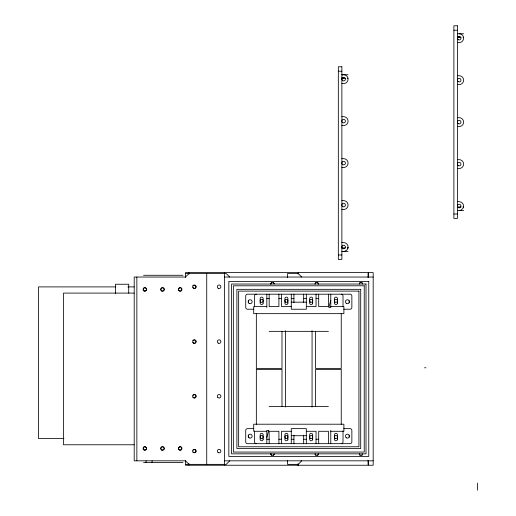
<?xml version="1.0" encoding="UTF-8"?>
<svg xmlns="http://www.w3.org/2000/svg" width="516" height="516" viewBox="0 0 516 516"><rect width="100%" height="100%" fill="white"/><g stroke="black" fill="none" stroke-linecap="round" stroke-linejoin="round"><path stroke-width="0.77" d="M341.869 79.161L342.392 77.91L341.869 77.922M457.415 38.184L457.937 36.933L457.415 36.946M347.965 247.944L348.036 247.487M463.51 206.968L463.581 206.51M266.824 437.478L268.726 430.402L266.824 430.402L266.824 443.67M330.769 300.389L328.866 307.465L330.769 307.465L330.769 294.197M248.428 300.718L248.428 302.711M248.428 435.156L248.428 437.142M349.164 302.711L349.164 300.718M349.164 437.142L349.164 435.156M229.723 460.827L226.182 464.361L189.037 464.361L185.502 460.827L134.205 460.827L134.205 277.04L185.502 277.04L189.037 273.499L226.182 273.499L229.723 277.04M287.567 460.337L287.567 464.361L298.177 464.361L301.718 460.827M345.004 251.234L345.436 251.066M453.88 30.225L457.415 30.225M457.415 33.759L463.607 33.759M457.415 37.3L460.982 37.3M463.013 37.3L463.607 37.3M457.415 42.602L459.182 42.602A4.425 4.425 0 0 0 463.607 38.184A4.425 4.425 0 0 0 459.182 33.759M338.335 71.202L341.869 71.202M341.869 74.736L348.061 74.736M457.415 75.729L459.182 75.729A4.425 4.425 0 0 1 463.607 80.148A4.425 4.425 0 0 1 459.182 84.572L457.415 84.572M341.869 78.277L345.436 78.277M347.468 78.277L348.061 78.277M341.869 83.586L343.637 83.586A4.425 4.425 0 0 0 348.061 79.161A4.425 4.425 0 0 0 343.637 74.736M341.869 116.706L343.637 116.706A4.425 4.425 0 0 1 348.061 121.125A4.425 4.425 0 0 1 343.637 125.549L341.869 125.549M457.415 117.693L459.182 117.693A4.425 4.425 0 0 1 463.607 122.118A4.425 4.425 0 0 1 459.182 126.536L457.415 126.536M341.869 158.67L343.637 158.67A4.425 4.425 0 0 1 348.061 163.095A4.425 4.425 0 0 1 343.637 167.519L341.869 167.519M457.415 159.657L459.182 159.657A4.425 4.425 0 0 1 463.607 164.082A4.425 4.425 0 0 1 459.182 168.506L457.415 168.506M341.869 200.64L343.637 200.64A4.425 4.425 0 0 1 348.061 205.058A4.425 4.425 0 0 1 343.637 209.483L341.869 209.483M457.415 201.627L459.182 201.627A4.425 4.425 0 0 1 460.982 210.089L460.549 210.257A4.425 4.425 0 0 1 459.182 210.47M457.415 206.935L460.982 206.935M463.013 206.935L463.607 206.935M457.415 210.47L463.607 210.47M453.88 214.011L457.415 214.011M341.869 242.604L343.637 242.604A4.425 4.425 0 0 1 348.061 247.029A4.425 4.425 0 0 1 343.637 251.447M341.869 247.912L345.436 247.912M347.468 247.912L348.061 247.912M341.869 251.447L348.061 251.447M338.335 254.988L341.869 254.988M185.502 273.499L188.862 273.499M301.718 277.04L298.177 273.499L287.567 273.499L287.567 277.531M143.532 275.273L182.948 275.273M224.415 277.04L373.178 277.04M115.694 286.902L38.507 286.902L38.507 438.581L63.965 438.581M127.833 286.902L134.205 286.902M134.205 293.094L63.494 293.094L63.494 444.773L134.205 444.773M266.824 298.622L269.171 298.622M278.898 298.622L281.549 298.622M291.282 298.622L293.933 298.622M303.66 298.622L306.317 298.622M316.044 298.622L318.695 298.622M291.282 302.157L306.317 302.157M266.824 306.581L253.698 306.581L253.698 313.657L343.895 313.657L343.895 306.581L330.769 306.581M291.282 306.581L281.549 306.581L281.549 294.197M306.317 306.581L316.044 306.581L316.044 294.197M253.808 309.232L247.499 309.232A1.767 1.767 0 0 1 245.732 307.465L245.732 295.965A1.767 1.767 0 0 1 247.499 294.197L350.093 294.197A1.767 1.767 0 0 1 351.86 295.965L351.86 307.465A1.767 1.767 0 0 1 350.093 309.232L343.785 309.232M269.171 331.343L328.428 331.343M424.545 367.779L425.958 367.779M269.171 406.518L328.428 406.518M253.808 428.635L247.499 428.635A1.767 1.767 0 0 0 245.732 430.402L245.732 441.896A1.767 1.767 0 0 0 247.499 443.67L350.093 443.67A1.767 1.767 0 0 0 351.86 441.896L351.86 430.402A1.767 1.767 0 0 0 350.093 428.635L343.785 428.635M266.824 431.286L253.698 431.286L253.698 424.21L343.895 424.21L343.895 431.286L330.769 431.286M291.282 431.286L281.549 431.286L281.549 443.67M306.317 431.286L316.044 431.286L316.044 443.67M291.282 435.71L306.317 435.71M266.824 439.245L269.171 439.245M278.898 439.245L281.549 439.245M291.282 439.245L293.933 439.245M303.66 439.245L306.317 439.245M316.044 439.245L318.695 439.245M224.415 460.827L373.178 460.827M143.532 462.594L182.948 462.594M185.502 464.361L188.862 464.361M457.653 206.935L457.415 206.052M342.108 247.912L341.869 247.029M477.493 483.124L477.493 490.2M459.182 36.41L459.182 37.3M457.653 36.946L457.653 37.3M368.405 277.453L368.405 272.616L373.178 272.616L373.178 465.245L368.405 465.245L368.405 460.414M368.05 277.498L368.05 272.616L298.177 272.616L298.177 273.499M368.05 460.369L368.05 465.245L224.595 465.245L224.595 464.361M359.388 284.116L359.388 283.948A1.593 1.593 0 0 1 362.555 283.948M359.388 453.751L359.388 453.919A1.593 1.593 0 0 0 362.555 453.919M343.637 77.394L343.637 78.277M343.017 306.891L343.017 295.965A1.767 1.767 0 0 0 341.25 294.197M343.017 430.976L343.017 441.896A1.767 1.767 0 0 1 341.25 443.67M342.108 77.922L342.108 78.277M341.25 313.315L341.25 368.488L315.599 368.488L315.599 331.343M341.25 424.552L341.25 369.372L315.599 369.372L315.599 406.518M330.769 430.402L330.769 443.67M328.428 294.197L328.428 306.581L318.695 306.581L318.695 294.197M328.428 443.67L328.428 431.286L318.695 431.286L318.695 443.67M315.166 284.116L315.166 283.948A1.593 1.593 0 0 1 318.333 283.948M315.166 453.751L315.166 453.919A1.593 1.593 0 0 0 317.688 455.035L317.933 454.815A1.593 1.593 0 0 0 318.333 453.919M312.064 330.788L312.064 407.072M306.317 294.197L306.317 309.232L291.282 309.232L291.282 294.197M306.317 443.67L306.317 428.635L291.282 428.635L291.282 443.67M303.66 294.197L303.66 302.711M303.66 435.156L303.66 443.67M298.177 464.361L298.177 465.245M298.003 274.093L298.003 272.616L224.595 272.616L224.595 273.499M298.003 463.774L298.003 465.245M293.933 294.197L293.933 302.711M293.933 435.156L293.933 443.67M285.529 330.788L285.529 407.072M281.994 331.343L281.994 368.488L256.342 368.488L256.342 313.315M281.994 406.518L281.994 369.372L256.342 369.372L256.342 424.552M278.898 294.197L278.898 306.581L269.171 306.581L269.171 294.197M278.898 443.67L278.898 431.286L269.171 431.286L269.171 443.67M270.945 284.116L270.945 283.948A1.593 1.593 0 0 1 274.112 283.948M270.945 453.751L270.945 453.919A1.593 1.593 0 0 0 273.177 455.202L273.467 455.035A1.593 1.593 0 0 0 274.112 453.919M266.824 294.197L266.824 307.465M254.575 306.891L254.575 295.965A1.767 1.767 0 0 1 256.342 294.197M254.575 430.976L254.575 441.896A1.767 1.767 0 0 0 256.342 443.67M206.729 273.499L206.729 464.361M189.037 274.093L189.037 272.616L224.415 272.616L224.415 465.245L189.037 465.245L189.037 463.774M188.862 273.68L188.862 272.616L185.502 272.616L185.502 277.479M188.862 464.187L188.862 465.245L185.502 465.245L185.502 460.382M152.097 460.827L152.097 462.594M146.073 460.827L146.073 462.594M136.856 277.04L136.856 460.827M128.723 293.159L128.723 284.245L115.455 284.245L115.455 293.572M270.758 284.116A1.767 1.767 0 0 1 271.642 282.581M273.416 282.581A1.767 1.767 0 0 1 274.241 283.658M274.241 454.209A1.767 1.767 0 0 1 273.416 455.28M271.642 455.28A1.767 1.767 0 0 1 270.758 453.751M359.439 283.232A1.767 1.767 0 0 1 360.091 282.581M361.858 282.581A1.767 1.767 0 0 1 362.503 283.232M315.044 283.658A1.767 1.767 0 0 1 315.869 282.581M317.637 282.581A1.767 1.767 0 0 1 318.52 284.116M318.52 453.751A1.767 1.767 0 0 1 317.637 455.28M315.869 455.28A1.767 1.767 0 0 1 315.044 454.209M362.503 454.635A1.767 1.767 0 0 1 361.858 455.28M360.091 455.28A1.767 1.767 0 0 1 359.439 454.635M342.392 75.104A1.767 1.767 0 0 1 342.108 74.736M181.903 448.901A1.767 1.767 0 0 1 179.31 449.978A1.767 1.767 0 0 1 178.942 447.191M179.31 446.914A1.767 1.767 0 0 1 181.903 447.985M146.067 447.191A1.767 1.767 0 0 1 145.699 449.978A1.767 1.767 0 0 1 143.106 448.901M143.106 447.985A1.767 1.767 0 0 1 145.699 446.914M181.903 289.876A1.767 1.767 0 0 1 179.31 290.953M178.942 290.669A1.767 1.767 0 0 1 179.31 287.889A1.767 1.767 0 0 1 181.903 288.96M143.106 288.96A1.767 1.767 0 0 1 145.699 287.889A1.767 1.767 0 0 1 146.067 290.669M145.699 290.953A1.767 1.767 0 0 1 143.106 289.876M192.81 450.21A1.767 1.767 0 0 1 196.054 451.552M195.874 451.984A1.767 1.767 0 0 1 194.803 452.803M193.887 452.803A1.767 1.767 0 0 1 192.81 451.984M195.596 395.011A1.767 1.767 0 0 1 195.596 397.513M195.229 397.791A1.767 1.767 0 0 1 192.81 397.146M192.81 395.379A1.767 1.767 0 0 1 195.229 394.727M196.054 286.309A1.767 1.767 0 0 1 192.81 287.651M192.81 285.883A1.767 1.767 0 0 1 193.887 285.058M194.803 285.058A1.767 1.767 0 0 1 195.874 285.883M195.596 340.354A1.767 1.767 0 0 1 195.596 342.856M195.229 343.134A1.767 1.767 0 0 1 192.81 342.489M192.81 340.721A1.767 1.767 0 0 1 195.229 340.07M457.415 25.8L453.88 25.8L453.88 218.429L457.415 218.429L457.415 25.8M341.869 66.777L338.335 66.777L338.335 259.413L341.869 259.413L341.869 66.777M368.759 281.459L228.84 281.459L228.84 456.402L368.759 456.402L368.759 281.459M366.012 284.026L231.581 284.026L231.581 453.841L366.012 453.841L366.012 284.026M364.244 285.793L233.348 285.793L233.348 452.068L364.244 452.068L364.244 285.793M360.71 289.334L236.889 289.334L236.889 448.533L360.71 448.533L360.71 289.334M358.936 291.101L238.656 291.101L238.656 446.766L358.936 446.766L358.936 291.101M337.445 303.04L337.445 298.622A1.503 1.503 0 0 0 335.942 297.113A1.503 1.503 0 0 0 334.439 298.622L334.439 303.04A1.503 1.503 0 0 0 335.942 304.543A1.503 1.503 0 0 0 337.445 303.04M337.445 439.245L337.445 434.82A1.503 1.503 0 0 0 335.942 433.317A1.503 1.503 0 0 0 334.439 434.82L334.439 439.245A1.503 1.503 0 0 0 335.942 440.748A1.503 1.503 0 0 0 337.445 439.245M312.683 303.04L312.683 298.622A1.503 1.503 0 0 0 311.18 297.113A1.503 1.503 0 0 0 309.677 298.622L309.677 303.04A1.503 1.503 0 0 0 311.18 304.543A1.503 1.503 0 0 0 312.683 303.04M312.683 439.245L312.683 434.82A1.503 1.503 0 0 0 311.18 433.317A1.503 1.503 0 0 0 309.677 434.82L309.677 439.245A1.503 1.503 0 0 0 311.18 440.748A1.503 1.503 0 0 0 312.683 439.245M287.922 303.04L287.922 298.622A1.503 1.503 0 0 0 286.412 297.113A1.503 1.503 0 0 0 284.909 298.622L284.909 303.04A1.503 1.503 0 0 0 286.412 304.543A1.503 1.503 0 0 0 287.922 303.04M287.922 439.245L287.922 434.82A1.503 1.503 0 0 0 286.412 433.317A1.503 1.503 0 0 0 284.909 434.82L284.909 439.245A1.503 1.503 0 0 0 286.412 440.748A1.503 1.503 0 0 0 287.922 439.245M263.154 303.04L263.154 298.622A1.503 1.503 0 0 0 261.651 297.113A1.503 1.503 0 0 0 260.148 298.622L260.148 303.04A1.503 1.503 0 0 0 261.651 304.543A1.503 1.503 0 0 0 263.154 303.04M263.154 439.245L263.154 434.82A1.503 1.503 0 0 0 261.651 433.317A1.503 1.503 0 0 0 260.148 434.82L260.148 439.245A1.503 1.503 0 0 0 261.651 440.748A1.503 1.503 0 0 0 263.154 439.245M249.157 437.871A1.993 1.993 0 0 0 252.143 436.149A1.993 1.993 0 0 0 249.157 434.427A1.993 1.993 0 0 0 249.157 437.871M346.449 437.871A1.993 1.993 0 0 0 349.429 436.149A1.993 1.993 0 0 0 346.449 434.427A1.993 1.993 0 0 0 346.449 437.871M249.157 303.44A1.993 1.993 0 0 0 252.143 301.712A1.993 1.993 0 0 0 249.157 299.99A1.993 1.993 0 0 0 249.157 303.44M346.449 303.44A1.993 1.993 0 0 0 349.429 301.712A1.993 1.993 0 0 0 346.449 299.99A1.993 1.993 0 0 0 346.449 303.44M260.767 438.252A1.503 1.503 0 0 0 263.147 437.194A1.503 1.503 0 0 0 261.038 435.659A1.503 1.503 0 0 0 260.767 438.252M285.529 438.252A1.503 1.503 0 0 0 287.909 437.194A1.503 1.503 0 0 0 285.806 435.659A1.503 1.503 0 0 0 285.529 438.252M310.297 438.252A1.503 1.503 0 0 0 312.677 437.194A1.503 1.503 0 0 0 310.567 435.659A1.503 1.503 0 0 0 310.297 438.252M335.058 438.252A1.503 1.503 0 0 0 337.438 437.194A1.503 1.503 0 0 0 335.329 435.659A1.503 1.503 0 0 0 335.058 438.252M285.529 302.047A1.503 1.503 0 0 0 287.909 300.989A1.503 1.503 0 0 0 285.806 299.454A1.503 1.503 0 0 0 285.529 302.047M260.767 302.047A1.503 1.503 0 0 0 263.147 300.989A1.503 1.503 0 0 0 261.038 299.454A1.503 1.503 0 0 0 260.767 302.047M310.297 302.047A1.503 1.503 0 0 0 312.677 300.989A1.503 1.503 0 0 0 310.567 299.454A1.503 1.503 0 0 0 310.297 302.047M335.058 302.047A1.503 1.503 0 0 0 337.438 300.989A1.503 1.503 0 0 0 335.329 299.454A1.503 1.503 0 0 0 335.058 302.047M458.298 207.58A1.767 1.767 0 0 0 460.956 206.052A1.767 1.767 0 0 0 458.298 204.517A1.767 1.767 0 0 0 458.298 207.58M458.298 39.713A1.767 1.767 0 0 0 460.956 38.184A1.767 1.767 0 0 0 458.298 36.649A1.767 1.767 0 0 0 458.298 39.713M458.298 123.646A1.767 1.767 0 0 0 460.956 122.118A1.767 1.767 0 0 0 458.298 120.583A1.767 1.767 0 0 0 458.298 123.646M458.298 81.683A1.767 1.767 0 0 0 460.956 80.148A1.767 1.767 0 0 0 458.298 78.619A1.767 1.767 0 0 0 458.298 81.683M458.298 165.617A1.767 1.767 0 0 0 460.956 164.082A1.767 1.767 0 0 0 458.298 162.553A1.767 1.767 0 0 0 458.298 165.617M342.753 248.557A1.767 1.767 0 0 0 345.41 247.029A1.767 1.767 0 0 0 342.753 245.493A1.767 1.767 0 0 0 342.753 248.557M342.753 80.689A1.767 1.767 0 0 0 345.41 79.161A1.767 1.767 0 0 0 342.753 77.626A1.767 1.767 0 0 0 342.753 80.689M342.753 164.623A1.767 1.767 0 0 0 345.41 163.095A1.767 1.767 0 0 0 342.753 161.56A1.767 1.767 0 0 0 342.753 164.623M342.753 122.66A1.767 1.767 0 0 0 345.41 121.125A1.767 1.767 0 0 0 342.753 119.596A1.767 1.767 0 0 0 342.753 122.66M342.753 206.594A1.767 1.767 0 0 0 345.41 205.058A1.767 1.767 0 0 0 342.753 203.53A1.767 1.767 0 0 0 342.753 206.594M193.552 452.474A1.593 1.593 0 0 0 195.938 451.094A1.593 1.593 0 0 0 193.552 449.72A1.593 1.593 0 0 0 193.552 452.474M193.552 397.642A1.593 1.593 0 0 0 195.938 396.262A1.593 1.593 0 0 0 193.552 394.882A1.593 1.593 0 0 0 193.552 397.642M193.552 342.979A1.593 1.593 0 0 0 195.938 341.605A1.593 1.593 0 0 0 193.552 340.225A1.593 1.593 0 0 0 193.552 342.979M193.552 288.147A1.593 1.593 0 0 0 195.938 286.767A1.593 1.593 0 0 0 193.552 285.387A1.593 1.593 0 0 0 193.552 288.147M179.4 449.823A1.593 1.593 0 0 0 181.787 448.443A1.593 1.593 0 0 0 179.4 447.062A1.593 1.593 0 0 0 179.4 449.823M161.708 449.823A1.593 1.593 0 0 0 164.094 448.443A1.593 1.593 0 0 0 161.708 447.062A1.593 1.593 0 0 0 161.708 449.823M144.022 449.823A1.593 1.593 0 0 0 146.409 448.443A1.593 1.593 0 0 0 144.022 447.062A1.593 1.593 0 0 0 144.022 449.823M179.4 290.798A1.593 1.593 0 0 0 181.787 289.418A1.593 1.593 0 0 0 179.4 288.044A1.593 1.593 0 0 0 179.4 290.798M161.708 290.798A1.593 1.593 0 0 0 164.094 289.418A1.593 1.593 0 0 0 161.708 288.044A1.593 1.593 0 0 0 161.708 290.798M144.022 290.798A1.593 1.593 0 0 0 146.409 289.418A1.593 1.593 0 0 0 144.022 288.044A1.593 1.593 0 0 0 144.022 290.798M161.618 449.978A1.767 1.767 0 0 0 164.275 448.443A1.767 1.767 0 0 0 161.618 446.914A1.767 1.767 0 0 0 161.618 449.978M161.618 290.953A1.767 1.767 0 0 0 164.275 289.418A1.767 1.767 0 0 0 161.618 287.889A1.767 1.767 0 0 0 161.618 290.953M217.855 397.513A1.767 1.767 0 0 0 220.816 396.72A1.767 1.767 0 0 0 218.649 394.553A1.767 1.767 0 0 0 217.855 397.513M218.223 452.629A1.767 1.767 0 0 0 220.88 451.094A1.767 1.767 0 0 0 218.223 449.565A1.767 1.767 0 0 0 218.223 452.629M218.223 288.302A1.767 1.767 0 0 0 220.88 286.767A1.767 1.767 0 0 0 218.223 285.238A1.767 1.767 0 0 0 218.223 288.302M218.223 343.134A1.767 1.767 0 0 0 220.88 341.605A1.767 1.767 0 0 0 218.223 340.07A1.767 1.767 0 0 0 218.223 343.134"/></g></svg>
